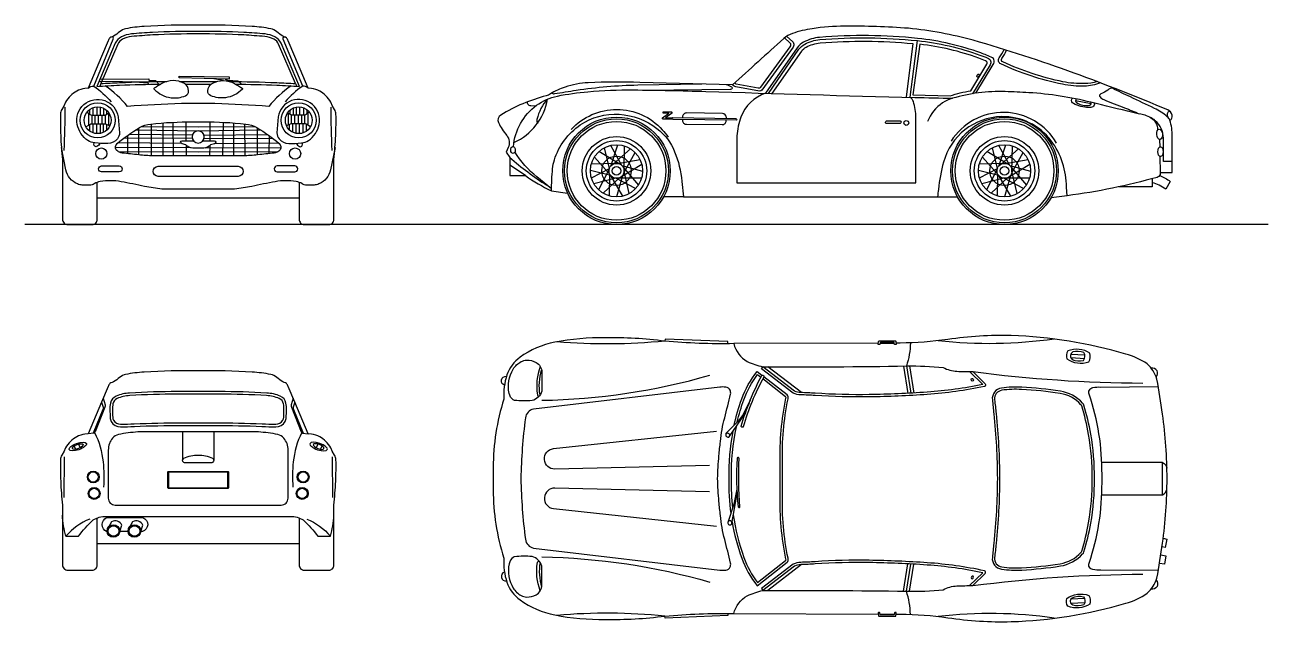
# Model space of a CAD drawing. Header units: millimetres. Extents: x -13 to 7860, y -184 to 3598.
import ezdxf

# ---------------------------------------------------------------- set-up
doc = ezdxf.new("R2010")
doc.units = ezdxf.units.MM

# ---------------------------------------------------------------- blocks, each defined once
blk = doc.blocks.new('AstonMartin_front')
at = {"color": 18, "true_color": 0x000000}
for points in [[(1388.4, 267.5), (1388.4, 33.1, 0.414214), (1421.5, 0), (1575.6, 0, 0.414214), (1608.6, 33.1), (1608.6, 412, 0.015644), (1620.1, 564.6, 0.01546), (1621.8, 699.1, 0.135164), (1613.2, 728.4), (1597.6, 753.5, 0.088024), (1589.1, 775.7, 0.126973), (1518.8, 845, 0.092635), (1466.4, 861.6), (1445.3, 863.6), (1445.3, 863.6), (1361, 1064), (1319.1, 1163.6, 0.083854), (1307.9, 1181.4, 0.163117), (1294.1, 1189.1, -0.08808), (1285.8, 1192.3, -0.044373), (1246.5, 1221, 0.132852), (1208.8, 1239.6, 0.032759), (1091.1, 1254.5, 0.017834), (749.3, 1263.1, 0.017834), (407.5, 1254.5, 0.032759), (289.8, 1239.6, 0.132852), (252, 1221, -0.044373), (212.8, 1192.3, -0.08808), (204.4, 1189.1, 0.163117), (190.7, 1181.4, 0.083854), (179.4, 1163.6), (137.5, 1064), (53.2, 863.6), (53.2, 863.6), (32.2, 861.6, 0.092635), (-20.2, 845, 0.126973), (-90.6, 775.7, 0.088024), (-99.1, 753.5), (-114.6, 728.4, 0.135164), (-123.3, 699.1, 0.01546), (-121.6, 564.6, 0.015644), (-110.1, 412), (-110.1, 33.1, 0.414214), (-77, 0), (77, 0, 0.414214), (110.1, 33.1), (110.1, 267.5)], [(53.2, 863.6, -0.203408), (87.5, 877), (211.4, 1174.1), (211.4, 1174.1, 0.255676), (210.3, 1184.1, 0.373959), (198.4, 1187.2)], [(985.6, 889.1, -0.007345), (1246.9, 882.4, -0.00602), (1391.5, 874.9), (1274, 1148, 0.180668), (1235.4, 1188.3, 0.082754), (1172.6, 1206.9, 0.00733), (1038.4, 1216.8, 0.013739), (749.3, 1223.1, 0.013739), (460.1, 1216.8, 0.00733), (325.9, 1206.9, 0.082754), (263.2, 1188.3, 0.180668), (224.5, 1148), (107.1, 874.9, -0.00602), (251.6, 882.4, -0.007345), (512.9, 889.1)], [(947.5, 906, -0.008419), (1247.6, 898.9, -0.004902), (1365.6, 893), (1258.8, 1141.4, 0.180775), (1228.2, 1173.5, 0.082403), (1170.9, 1190.5, 0.00731), (1037.5, 1200.3, 0.013749), (749.3, 1206.6, 0.013749), (461, 1200.3, 0.00731), (327.7, 1190.5, 0.082403), (270.4, 1173.5, 0.180775), (239.7, 1141.4), (132.9, 893, -0.004902), (251, 898.9, -0.008419), (551.1, 906)], [(1445.3, 863.6, 0.203408), (1411.1, 877), (1287.2, 1174.1), (1287.2, 1174.1, -0.255676), (1288.2, 1184.1, -0.373959), (1300.1, 1187.2)], [(87.5, 877, -0.063412), (198.5, 777.1, 0.458197)], [(1337.5, 878.1, 0.069601), (1196.4, 748.1, 0.011093), (855.5, 765.8, 0.014795), (749.3, 765.8, 0.014795), (643.1, 765.8, 0.011093), (302.2, 748.1, 0.069601), (161.1, 878.1)], [(1411.1, 877, 0.063412), (1300, 777.1, -0.458197)], [(-16.8, 633.5, -1.020481), (243, 681.8), (250.3, 580, -0.202805), (237.5, 542.3, -0.204936), (176.4, 513.7, -0.035573), (94.8, 516.7, -0.108812), (50.3, 531.7, -0.188522), (-16.8, 633.5, -12.991256)], [(1515.4, 633.5, 1.020481), (1255.6, 681.8), (1248.2, 580, 0.202805), (1261, 542.3, 0.204936), (1322.2, 513.7, 0.035573), (1403.7, 516.7, 0.108812), (1448.2, 531.7, 0.188522), (1515.4, 633.5, 12.991256)], [(-98.7, 468.8, 0.006526), (-92.3, 742.6, 20612.776053)], [(45.8, 712.5), (66.1, 696.7, 0.167178), (74.9, 693.6), (156.3, 693.6, 0.132597), (163.5, 695.6), (183.2, 707.1)], [(1452.7, 712.5), (1432.4, 696.7, -0.167178), (1423.6, 693.6), (1342.2, 693.6, -0.132597), (1335, 695.6), (1315.3, 707.1)], [(1597.2, 468.8, -0.006526), (1590.8, 742.6, -20612.776053)], [(38.8, 618.7), (66.5, 636.3, -0.142742), (74.2, 638.5), (157.1, 638.5, -0.107485), (163, 637.2), (189.7, 625.1)], [(1459.8, 618.7), (1432.1, 636.3, 0.142742), (1424.4, 638.5), (1341.5, 638.5, 0.107485), (1335.5, 637.2), (1308.9, 625.1)], [(356.5, 600.6), (749.3, 593.1, 1), (749.3, 516.3, 1), (749.3, 593.1), (1142.1, 600.6)], [(1615.6, 488.2), (1586.6, 346.4, -0.245192), (1514, 257, -0.093382), (1483.1, 250, -0.012136), (1436.4, 249.5, -0.139074), (1407.2, 258.2, 0.100338), (1369.8, 272.5, 0.087106), (1237.5, 271.5, 0.008384), (1088.8, 241.6, -0.03063), (979.2, 224.7), (749.3, 224.7), (519.3, 224.7, -0.03063), (409.8, 241.6, 0.008384), (261.1, 271.5, 0.087106), (128.8, 272.5, 0.100338), (91.4, 258.2, -0.139074), (62.1, 249.5, -0.012136), (15.5, 250, -0.093382), (-15.4, 257, -0.245192), (-88.1, 346.4), (-117, 488.2)], [(129.3, 514, -0.132636), (107.7, 494, -0.43397), (91.2, 499.8, -0.159478), (89.5, 517.4, -0.802072)], [(779.1, 530.5), (851.3, 530.5, -0.978642), (851.7, 512), (826.9, 505.2, -0.207272), (784.1, 483.9), (749.3, 483.9), (714.4, 483.9, -0.207272), (671.6, 505.2), (646.8, 512, -0.978642), (647.2, 530.5), (719.4, 530.5)], [(1369.2, 514, 0.132636), (1390.8, 494, 0.43397), (1407.4, 499.8, 0.159478), (1409.1, 517.4, 0.802072)], [(249.4, 333.5), (137.7, 333.5, -1), (137.7, 370.9), (249.4, 370.9, -1), (249.4, 333.5, -4.238586)], [(1249.1, 333.5), (1360.8, 333.5, 1), (1360.8, 370.9), (1249.1, 370.9, 1), (1249.1, 333.5, 4.238586)]]:
    blk.add_lwpolyline(points, format="xyb", dxfattribs=at)
for points in [[(120.9, 907.1), (419.4, 904.1)], [(132.9, 893), (125.6, 876)], [(126.3, 919.5), (437.5, 922.7), (437.9, 904.5)], [(324.1, 905.1), (427.3, 896.5), (436.9, 887.9)], [(504.6, 884.2), (481.2, 909.2), (437.7, 910.1)], [(627.9, 939.9), (945.2, 935.1), (944.7, 920.4), (628.1, 929.2), (628.4, 939.9)], [(631.3, 906.2), (749.3, 906.2), (867.3, 906.2)], [(667.7, 889.6), (749.3, 889.6), (830.9, 889.6)], [(909.5, 911.6), (848.5, 923.1)], [(920.2, 921.1), (937.6, 914.5), (1001.2, 910.2), (1024.5, 888.6)], [(1365.6, 893), (1373, 876)], [(61.5, 727.9), (61.5, 700.3)], [(82.8, 739.6), (82.8, 693.6)], [(107.4, 744.9), (107.4, 693.6)], [(128.2, 743.6), (128.2, 693.6)], [(148.6, 737), (148.6, 693.6)], [(169.2, 723.3), (169.2, 698.9)], [(1329.4, 723.3), (1329.4, 698.9)], [(1350, 737), (1350, 693.6)], [(1370.3, 743.6), (1370.3, 693.6)], [(1391.1, 744.9), (1391.1, 693.6)], [(1415.8, 739.6), (1415.8, 693.6)], [(1437.1, 727.9), (1437.1, 700.3)], [(55.7, 704.8), (55.7, 629.5)], [(64, 590.9), (64, 634.7)], [(76, 693.6), (76, 638.5)], [(85.1, 580.1), (85.1, 638.5)], [(95.6, 693.6), (95.6, 638.5)], [(108, 575.7), (108, 638.5)], [(115.1, 693.6), (115.1, 638.5)], [(129.6, 577.3), (129.6, 638.5)], [(139.1, 693.6), (139.1, 638.5)], [(149.2, 583.9), (149.2, 638.5)], [(160.2, 694.2), (160.2, 638.2)], [(170.2, 598.2), (170.2, 634)], [(180.5, 705.4), (180.5, 629.3)], [(452.8, 435.2), (453.4, 637)], [(524.8, 643.5), (524.8, 434.7)], [(592.3, 434.7), (590.1, 647.6)], [(674.1, 530.5), (673.4, 650.4)], [(824.5, 530.5), (825.2, 650.4)], [(906.3, 434.7), (908.5, 647.6)], [(973.7, 643.5), (973.7, 434.7)], [(1045.8, 435.2), (1045.2, 637)], [(1318.1, 705.4), (1318.1, 629.3)], [(1328.3, 598.2), (1328.3, 634)], [(1338.3, 694.2), (1338.3, 638.2)], [(1349.3, 583.9), (1349.3, 638.5)], [(1359.4, 693.6), (1359.4, 638.5)], [(1369, 577.3), (1369, 638.5)], [(1383.4, 693.6), (1383.4, 638.5)], [(1390.6, 575.7), (1390.6, 638.5)], [(1402.9, 693.6), (1402.9, 638.5)], [(1413.4, 580.1), (1413.4, 638.5)], [(1422.5, 693.6), (1422.5, 638.5)], [(1434.6, 590.9), (1434.6, 634.7)], [(1442.8, 704.8), (1442.8, 629.5)], [(300.7, 563.7), (301, 448.9)], [(712.5, 565.9), (311.2, 571.1)], [(372.9, 441.3), (373.6, 610.8)], [(392.8, 621.1), (749.3, 618.1), (1105.7, 621.1)], [(786, 565.9), (1187.4, 571.1)], [(1125.7, 441.3), (1125, 610.8)], [(1197.9, 563.7), (1197.6, 448.9)], [(703.8, 485.4), (225.7, 488.2)], [(642.9, 513.1), (241.5, 518.1)], [(712.3, 544.1), (277.9, 547)], [(674.7, 434.7), (674.2, 502.3)], [(786.2, 544.1), (1220.6, 547)], [(794.7, 485.4), (1272.9, 488.2)], [(823.9, 434.7), (824.3, 502.3)], [(855.6, 513.1), (1257, 518.1)], [(241.9, 462.4), (749.3, 460.1), (1256.6, 462.4)], [(1388.4, 167.6), (749.3, 167.6), (110.1, 167.6)]]:
    blk.add_lwpolyline(points, dxfattribs=at)
for points in [[(469.7, 857.7, 0.174231), (577.3, 803.1, 0.131427), (668.7, 815.6, 0.301574), (688.8, 845.8, 0.28258), (658.4, 895.6, 0.118612), (591.3, 911.6, 0.129008), (519, 892.5, 0.016968), (470.3, 862.8, 0.465894)], [(1028.9, 857.7, -0.174231), (921.2, 803.1, -0.131427), (829.9, 815.6, -0.301574), (809.7, 845.8, -0.28258), (840.2, 895.6, -0.118612), (907.2, 911.6, -0.129008), (979.6, 892.5, -0.016968), (1028.3, 862.8, -0.465894)], [(749.3, 434.7), (463.8, 434.7, -0.015051), (372.9, 441.3, -0.002758), (268.4, 452.6, -0.078409), (250.1, 457.6, -0.135029), (230.9, 473.6, -0.386588), (236.1, 513.5, -0.044762), (378.2, 613.5, -0.104506), (448.4, 636.4, -0.026841), (715.6, 650.8), (749.3, 650.8), (782.9, 650.8, -0.026841), (1050.2, 636.4, -0.104506), (1120.4, 613.5, -0.044762), (1262.4, 513.5, -0.386588), (1267.6, 473.6, -0.135029), (1248.5, 457.6, -0.078409), (1230.1, 452.6, -0.002758), (1125.7, 441.3, -0.015051), (1034.7, 434.7)], [(749.3, 304.9), (495.7, 304.9, -1), (495.7, 368.8), (749.3, 368.8), (1002.8, 368.8, -1), (1002.8, 304.9)]]:
    blk.add_lwpolyline(points, format="xyb", close=True, dxfattribs=at)
for centre, radius in [((112.6, 660.3), 111.3), ((112.6, 660.3), 84.7), ((1386, 660.3), 111.3), ((1386, 660.3), 84.7), ((136, 449.3), 35.7), ((1362.5, 449.3), 35.7)]:
    blk.add_circle(centre, radius, dxfattribs=at)
blk = doc.blocks.new('AstonMartin_side')
at = {"color": 18, "true_color": 0x000000}
for points in [[(3496.9, 660.3, 0.340035), (3511.3, 692.3, 0.233536), (3483.2, 726.4, 0.010957), (2890.6, 959.3, 0.017357), (2250.5, 1167, 0.04143), (1842.1, 1242.7, 0.019698), (1436.9, 1255.8, 0.035044), (1232.4, 1240, 0.043764), (1106.6, 1209.9, 0.103578), (1051.3, 1177.6, 0.000314), (727.6, 884.6), (141.3, 899.8, 0.022512), (-186.4, 897.7, 0.065313), (-333, 870.7, 0.062799), (-425.9, 827.2, -0.060856), (-452.4, 814.6, 0.080286), (-739.1, 692.6, 0.404729), (-754.6, 645.1, 0.058367), (-702.9, 564.7, -0.284474), (-692.6, 487.3), (-706, 457.4), (-683.6, 425.3), (-683.6, 310.4), (-584.3, 310.4, 0.040515), (-419.9, 213, -0.014844), (-412, 353, -0.055105), (-400.9, 409, -0.167528), (-236.6, 630.7, -0.168206), (9.5, 698.2, -0.148404), (248.9, 608, -0.133405), (360.5, 461.4, -0.071816), (406.9, 273.5), (416.6, 174.6), (290, 174.5)], [(1070.1, 1192.2), (1109.2, 1157.6, -0.150589), (1114.2, 1149.4, -0.196216), (1110.7, 1124.1), (912.3, 851.5, -0.260578), (897.1, 844.6), (748.3, 872.5, -0.173771), (727.6, 884.6, 0.044111)], [(1056.5, 1182.1), (1091, 1151.6, -0.299364), (1091.2, 1125.5), (904.5, 869, -0.289433), (889.2, 862.9), (751.4, 888.7, -0.173771), (740.3, 895.2, -0.173771)], [(2268.8, 831.6), (2377.6, 1012.9, 0.233774), (2382.8, 1045.9, 0.213541), (2373.3, 1056.6, 0.019552), (2299.1, 1086.8, 0.060862), (1899.5, 1178.5, 0.046856), (1278.7, 1185, 0.097966), (1177.7, 1154.9, 0.12016), (1136.2, 1118.1), (937, 831.1, 0.226626), (780.6, 680.8, 0.073898), (754.9, 561.3), (754.9, 263.9), (1888.4, 263.9), (1888.4, 676.2, 0.077988), (1872.4, 778.3, 0.1572), (1852.6, 805.8), (1898, 1164.3)], [(954.1, 830.6), (1147.9, 1109.9, -0.12016), (1184.4, 1142.2, -0.097883), (1280, 1170.8, -0.046849), (1898, 1164.3, -0.060862), (2294.2, 1073.3, -0.013027), (2343.2, 1054.1, -0.136126), (2361.5, 1036.8, -0.174221), (2359.3, 1010.5), (2247.7, 828.4)], [(979.1, 829.8), (1165.2, 1097.9, -0.12016), (1194.2, 1123.6, -0.097749), (1281.8, 1149.9, -0.044838), (1869.7, 1146.1), (1826.8, 806.5)], [(3056.8, 897, -0.089751), (2956.7, 875.7, -0.058503), (2816.4, 887.9, -0.058057), (2426, 1017.1, -0.478286), (2416.3, 1056.2, 0.059799), (2446.9, 1108.5, -0.655512)], [(3036.4, 904.8, -0.07379), (2956.2, 892.3, -0.058503), (2819.8, 904.1, -0.057141), (2438.8, 1029.4, -0.476557), (2432.8, 1050.7, 0.057904), (2462.7, 1103.6)], [(531.9, 889.7), (127.3, 882, 0.033499), (-262.6, 848.4, 0.001656), (-401, 826.6, -0.294051), (-416.1, 833.2, -1.864875)], [(177.1, 851.6), (712.2, 856.4, 0.095029), (722.7, 858.5, 0.624379), (723.4, 869.2, 0.044282), (687.8, 885.6)], [(-660.1, 493.1, -0.215708), (-513.6, 754.9, -0.109578), (-381.2, 813.6, -0.028124), (-188.6, 841.3, -0.023894), (99.1, 852.5, -0.005853), (558.5, 842.9, 0.001929), (1881.5, 805.1, 0.000349), (2120.9, 799.4, 0.000349)], [(-656.9, 519.4, 0.249202), (-443.5, 794.6, 0.133093), (-511.1, 665.8, 0.164291), (-508.4, 640.4)], [(3512.1, 399.7), (3456.2, 399.7), (3456.2, 546.1, 0.21977), (3404.7, 657.4, 0.124801), (3328.9, 694.7, -0.005693), (3262.1, 709.7, -0.003455), (2997.2, 774.1, 0.046117), (2604.3, 834.8, 0.0072), (2453.3, 841.8, 0.079887), (2120.9, 799.4, 0.072064), (2057.4, 770.2, 0.159872), (1961.9, 652, 5.609785)], [(3017.2, 769.1, -0.411907), (3008.3, 746.1, -0.108668), (2982.3, 740.7, -0.119951), (2885.9, 765.5, -0.378697), (2875.5, 793.5, -0.232472), (2882.1, 799.6, -0.145909)], [(2904.2, 795.2, 0.469683), (2905.9, 772.3, 0.218451), (2989.8, 756.5, 0.499944), (2997.2, 774.1, -1.739795)], [(3435.1, 328.7), (3512.1, 328.7), (3512.1, 558.7, 0.074477), (3496.9, 660.3, 0.10611), (3479.9, 682.6, 0.084298), (3399.9, 735.6, -0.003431), (3247.2, 808, -0.011588), (3132.7, 862.7, 0.216649), (3118.9, 861.5, 0.037086), (3104, 851.6, -0.080193), (3059.2, 827, 0.541995), (3054.6, 808.1, 0.102419), (3078.8, 791.2, 0.009122), (3210.5, 738.6, -0.021507), (3303.3, 700.3)], [(-519.4, 750.6), (-548.9, 750.8, -0.264653), (-568.7, 762.3, -0.165072), (-571.6, 776.9, -0.34118)], [(-293.9, 601.9, -0.442558), (282.8, 600.5, -0.035999), (318.9, 554.3, 0.533201)], [(345, 668.2), (286, 668.2, -0.414214), (283.8, 670.4), (283.8, 673.8, -0.235575), (284.6, 675.5), (324.4, 705.5), (289.3, 705.5, -0.414214), (287.1, 707.7), (287.1, 711.4, -0.414214), (289.3, 713.6), (340.3, 713.6, -0.414214), (342.5, 711.4), (342.5, 705, -0.243703), (341.6, 703.2), (302.7, 675.7), (345.8, 675.7)], [(2779.9, 514.9, 0.565039), (2110.8, 527, 1.807829)], [(3489.6, 672.4, -0.24877), (3485.5, 712.4, -0.491225), (3498.3, 715.9, -0.093325)], [(752.9, 659.9), (350.5, 665, -0.970834), (350.3, 677.8), (747.6, 670.6, -0.604915), (752.9, 659.9, 1.950973)], [(410.5, 664.2), (410.4, 660.2, 0.414214), (435.6, 634.6), (662.3, 632.6, 0.414214), (687.9, 657.7), (688, 660.7)], [(688.1, 671.7), (688.1, 677.2, 0.412064), (663.2, 702.8), (436.4, 706.5, 0.416366), (410.6, 681.4), (410.6, 676.7)], [(1703.2, 657.4), (1788.5, 657.4, -0.618445), (1789.1, 639.4), (1702.3, 639.4, -0.696378), (1697.4, 652.7, -0.017009), (1703.2, 657.4, -0.331611)], [(2846, 182.2), (2841.5, 236.5, 0.163809), (2744.9, 530.7, 0.243104), (2430.8, 683.1, 0.331546), (2063.2, 394.6, 0.039633), (2030.9, 222.7, -0.003471), (2025.4, 174.8), (2152.4, 174.8)], [(3369.2, 680.8, -0.296411), (3418.7, 596.6, -63.6249)], [(-683.6, 425.3, 0.038066), (-448.7, 249.3, -5.88122)], [(-419.5, 225.2), (-511.8, 301.4, -0.081108), (-650.5, 459.4, -0.41864)], [(3434.1, 430.8), (3435.1, 328.7), (3434.8, 316.1, -0.284819), (3416.1, 298.9, -0.034858), (2846, 182.2), (2744.3, 170)], [(3432.4, 310.5, -0.055024), (3499.3, 272.8), (3470.4, 223, 0.108364), (3384.8, 264.4, -8.490056)]]:
    blk.add_lwpolyline(points, format="xyb", dxfattribs=at)
blk.add_lwpolyline([(2236.6, 846), (2337.5, 1014.7, 0.457882), (2330.2, 1036.9, 0.01169), (2287.1, 1053.6, 0.058208), (1913.2, 1141.5), (1869.5, 821.9), (2104.7, 814.1, -0.057631)], format="xyb", close=True, dxfattribs=at)
for points in [[(2997.9, 763.5), (2899.7, 783.4)], [(-52.6, 354), (-83.5, 486.6)], [(-44.1, 369.9), (0.2, 505.1)], [(26.4, 373.5), (-43.3, 501.3)], [(-29.1, 382.2), (80.8, 479.9)], [(72.8, 195.6), (40.1, 337.1), (43.6, 497.3)], [(2404.4, 354), (2373.4, 486.6)], [(2412.8, 369.9), (2457.1, 505.1)], [(2483.3, 373.5), (2413.6, 501.3)], [(2427.8, 382.2), (2537.7, 479.9)], [(2529.7, 195.6), (2497, 337.1), (2500.5, 497.3)], [(3432.1, 538.7), (3432.4, 490.8)], [(-43.8, 309.9), (-147.5, 427.4)], [(12.8, 383.1), (-118.4, 462.3)], [(-1.1, 387.1), (141.9, 411.2)], [(36.8, 322.4), (111.3, 455.2)], [(2413.1, 309.9), (2309.4, 427.4)], [(2469.7, 383.1), (2338.5, 462.3)], [(2455.8, 387.1), (2598.8, 411.2)], [(2493.7, 322.4), (2568.2, 455.2)], [(-584.3, 310.4), (-683.6, 376.9)], [(32.9, 179.8), (-43.8, 309.9), (-172.4, 341.4)], [(-10.8, 387.4), (-167.2, 381.5)], [(-166.3, 295.6), (-52.6, 354), (-121.2, 220.5)], [(-91.6, 198.1), (14.3, 297.8), (152.4, 382.7)], [(-51.1, 180.8), (-49.2, 318.1)], [(-13.7, 389.3), (-14.8, 389.3), (-14.8, 387.8), (-13.7, 387.8)], [(-13.5, 387.8), (-13.5, 389.3), (-12.5, 389.3), (-12.5, 387.8)], [(-13.5, 388.5), (-12.5, 388.5)], [(-11, 388.5), (-10.8, 388.5)], [(-10.5, 388.5), (-9.6, 388.5)], [(-9.3, 389.3), (-9.3, 387.8), (-8.4, 387.8)], [(-6.1, 389.3), (-7, 389.3), (-7, 387.8), (-6.1, 387.8)], [(-5.9, 389.3), (-5.9, 387.8)], [(-5.1, 389.3), (-5.9, 388.5), (-5.1, 387.8)], [(-3.5, 389.3), (-4.3, 389.3), (-4.3, 387.8), (-3.5, 387.8)], [(-0.6, 387.8), (-0.6, 389.3), (-1.3, 388.6), (-1.9, 389.3), (-1.9, 387.8)], [(26.4, 373.5), (158, 338.2)], [(33.3, 364.8), (131.2, 249.8)], [(2413.1, 309.9), (2284.5, 341.4)], [(2446.1, 387.4), (2289.8, 381.5)], [(2290.6, 295.6), (2404.4, 354), (2335.7, 220.5)], [(2365.3, 198.1), (2471.2, 297.8), (2609.3, 382.7)], [(2405.8, 180.8), (2407.7, 318.1)], [(2483.3, 373.5), (2614.9, 338.2)], [(2490.2, 364.8), (2588.1, 249.8)], [(113.8, 227.6), (-12.2, 292.9), (-150.1, 257.2)], [(30.5, 311.3), (-6.7, 174.9)], [(151.6, 294.6), (-0.2, 293.2)], [(2570.7, 227.6), (2444.7, 292.9), (2306.8, 257.2)], [(2489.8, 179.8), (2413.1, 309.9)], [(2487.4, 311.3), (2450.2, 174.9)], [(2608.5, 294.6), (2456.8, 293.2)], [(3384.8, 290.3), (3384.8, 238.5), (3172.9, 239)], [(-419.9, 213), (-316.9, 199.3)], [(416.6, 174.6), (2025.4, 174.8)]]:
    blk.add_lwpolyline(points, dxfattribs=at)
for points in [[(-12.3, 389.3), (-11.5, 389.3), (-11.4, 389.2), (-11.4, 387.9), (-11.5, 387.8), (-12.3, 387.8)], [(-10.5, 389.3), (-9.6, 389.3), (-9.6, 387.8), (-10.5, 387.8)], [(-8.1, 389.3), (-7.2, 389.3), (-7.2, 387.8), (-8.1, 387.8)], [(-4.8, 387.8), (-4.7, 387.8), (-4.7, 387.9), (-4.8, 387.9)], [(-3.1, 389.3), (-2.3, 389.3), (-2.3, 387.8), (-3.1, 387.8)]]:
    blk.add_lwpolyline(points, close=True, dxfattribs=at)
for centre, radius in [((-7.2, 340.1), 340.2), ((-7.2, 340.1), 329.3), ((-7.2, 340.1), 312.7), ((1827.9, 643.2), 15), ((2449.7, 340.1), 340.2), ((2449.7, 340.1), 329.3), ((2449.7, 340.1), 312.7), ((-7.2, 340.1), 217.1), ((2449.7, 340.1), 217.1), ((-7.2, 340.1), 191.4), ((-7.2, 340.1), 165.2), ((2449.7, 340.1), 191.4), ((2449.7, 340.1), 165.2), ((-7.2, 340.1), 93.4), ((2449.7, 340.1), 93.4), ((-7.2, 340.1), 47.4), ((-7.2, 340.1), 27.4), ((2449.7, 340.1), 47.4), ((2449.7, 340.1), 27.4)]:
    blk.add_circle(centre, radius, dxfattribs=at)
for centre, major_axis, ratio in [((2282.4, 942.9), (-6.24, -8.81), 0.584893), ((3431.7, 571.5), (2.7, -32.8), 0.539068), ((-662.9, 471.6), (0.4, -22), 0.667929), ((3437.2, 461.2), (0, -30.9), 0.542941)]:
    blk.add_ellipse(centre, major_axis=major_axis, ratio=ratio, dxfattribs=at)
blk = doc.blocks.new('AstonMartin_Rear')
at = {"color": 18, "true_color": 0x000000}
for points in [[(1388.4, 331.3), (1388.4, 33.1, 0.414214), (1421.5, 0), (1575.6, 0, 0.414214), (1608.6, 33.1), (1608.6, 412, 0.015644), (1620.1, 564.6, 0.01546), (1621.8, 699.1, 0.135164), (1613.2, 728.4), (1597.6, 753.5, 0.088024), (1589.1, 775.7, 0.126973), (1518.8, 845, 0.092635), (1466.4, 861.6), (1445.3, 863.6), (1445.3, 863.6), (1361, 1064), (1319.1, 1163.6, 0.083854), (1307.9, 1181.4, 0.163117), (1294.1, 1189.1, -0.08808), (1285.8, 1192.3, -0.044373), (1246.5, 1221, 0.132852), (1208.8, 1239.6, 0.032759), (1091.1, 1254.5, 0.017834), (749.3, 1263.1, 0.017834), (407.5, 1254.5, 0.032759), (289.8, 1239.6, 0.132852), (252, 1221, -0.044373), (212.8, 1192.3, -0.08808), (204.4, 1189.1, 0.163117), (190.7, 1181.4, 0.083854), (179.4, 1163.6), (137.5, 1064), (53.2, 863.6), (53.2, 863.6), (32.2, 861.6, 0.092635), (-20.2, 845, 0.126973), (-90.6, 775.7, 0.088024), (-99.1, 753.5), (-114.6, 728.4, 0.135164), (-123.3, 699.1, 0.01546), (-121.6, 564.6, 0.015644), (-110.1, 412), (-110.1, 33.1, 0.414214), (-77, 0), (77, 0, 0.414214), (110.1, 33.1), (110.1, 331.3)], [(148.5, 1090.3), (159.8, 1046.2, -0.15813), (159, 1032.7), (97, 875.5, -0.269206), (88.3, 868.7), (53.2, 863.6)], [(137.5, 1064), (147, 1033.2, -0.175646), (146.3, 1018.2), (83.7, 868)], [(1350, 1090.3), (1338.7, 1046.2, 0.15813), (1339.5, 1032.7), (1401.6, 875.5, 0.269206), (1410.3, 868.7), (1445.3, 863.6)], [(1361, 1064), (1351.5, 1033.2, 0.175646), (1352.2, 1018.2), (1414.8, 868)], [(93.5, 870.9, -0.09114), (147.1, 685.6, -0.042188), (149.6, 525.9, -957.20103)], [(1405, 870.9, 0.09114), (1351.4, 685.6, 0.042188), (1349, 525.9, 957.20103)], [(-88.3, 215.7), (-88.3, 215.7, -0.055977), (-110.1, 348.7, -6.393151)], [(62.3, 322.8, 0.125596), (-88.3, 215.7), (-9.4, 215.7, -0.034973), (83.8, 318.2, -0.155726), (166, 340), (166, 340), (749.3, 340), (1332.5, 340), (1332.5, 340, -0.155726), (1414.8, 318.2, -0.034973), (1507.9, 215.7), (1586.8, 215.7)], [(172.8, 244.7), (169.1, 244.7, -0.63458), (169.5, 333.4), (398.8, 333.4, -0.721792), (396.1, 244.7), (385.4, 244.7), (399.5, 285.3, 0.444298), (334.1, 306.8), (313.5, 272)], [(1436.2, 322.8, -0.125596), (1586.8, 215.7), (1586.8, 215.7, 0.055977), (1608.6, 348.7)], [(305.8, 244.7), (252.4, 244.7), (266.5, 285.3, 0.444298), (201, 306.8), (180.5, 272)]]:
    blk.add_lwpolyline(points, format="xyb", dxfattribs=at)
for points in [[(749.3, 1130.9), (615.9, 1130.9, 0.014733), (314.9, 1122, 0.085401), (229.4, 1102.1, 0.25143), (193.2, 1057.2, 0.056766), (190.1, 1014.1, -0.007321), (191.3, 968, 0.13042), (198.6, 941.6, 0.265355), (257.3, 907.9, 0.016055), (345.5, 910.5, -0.009962), (642.5, 916.4), (749.3, 916.4), (856.1, 916.4, -0.009962), (1153, 910.5, 0.016055), (1241.2, 907.9, 0.265355), (1299.9, 941.6, 0.13042), (1307.2, 968, -0.007321), (1308.5, 1014.1, 0.056766), (1305.3, 1057.2, 0.25143), (1269.1, 1102.1, 0.085401), (1183.6, 1122, 0.014733), (882.6, 1130.9)], [(749.3, 1114.4), (615.9, 1114.4, 0.014733), (315.9, 1105.5, 0.085401), (235.8, 1086.8, 0.25143), (209.5, 1054.1, 0.056766), (206.6, 1014.8, -0.007321), (207.8, 968.1, 0.13042), (212.9, 949.9, 0.265355), (257.3, 924.4, 0.016088), (344.7, 927, -0.009968), (642.5, 932.9), (749.3, 932.9), (856.1, 932.9, -0.009968), (1153.9, 927, 0.016088), (1241.2, 924.4, 0.265355), (1285.6, 949.9, 0.13042), (1290.7, 968.1, -0.007321), (1291.9, 1014.8, 0.056766), (1289.1, 1054.1, 0.25143), (1262.7, 1086.8, 0.085401), (1182.7, 1105.5, 0.014733), (882.6, 1114.4)], [(749.3, 875.5), (374.5, 875.5, 0.014805), (368, 875.3, 0.036165), (244.9, 859.1, 0.159781), (207.1, 836.7, 0.17511), (179.8, 761), (179.8, 456.2, 0.414214), (223.9, 412.1), (749.3, 412.1), (1274.6, 412.1, 0.414214), (1318.7, 456.2), (1318.7, 761, 0.17511), (1291.4, 836.7, 0.159781), (1253.7, 859.1, 0.036165), (1130.5, 875.3, 0.014805), (1124, 875.5)], [(749.3, 680.6), (663, 680.6, -0.171249), (656.1, 683.1, -0.264145), (650.5, 697.1, -0.247987), (658.9, 708.7, -0.118184), (749.3, 729.1, -0.118184), (839.6, 708.7, -0.247987), (848, 697.1, -0.264145), (842.5, 683.1, -0.171249), (835.6, 680.6)], [(749.3, 517.2), (562.6, 517.2, -0.414214), (557.1, 522.7), (557.1, 620.5, -0.414214), (562.6, 626), (749.3, 626), (935.9, 626, -0.414214), (941.5, 620.5), (941.5, 522.7, -0.414214), (935.9, 517.2)], [(749.3, 621.5), (565.7, 621.5, 0.414214), (561.3, 617), (561.3, 525.6, 0.414214), (565.7, 521.2), (749.3, 521.2), (932.9, 521.2, 0.414214), (937.3, 525.6), (937.3, 617, 0.414214), (932.9, 621.5)]]:
    blk.add_lwpolyline(points, format="xyb", close=True, dxfattribs=at)
for points in [[(650.5, 875.5), (650.4, 696.2)], [(848, 875.5), (848.1, 696.2)], [(-9.4, 798.1), (2.7, 775.7)], [(1507.9, 798.1), (1495.8, 775.7)], [(-99.1, 717.1), (-101.5, 460.2)], [(-24.8, 766), (-35.9, 786.2)], [(1523.3, 766), (1534.5, 786.2)], [(1597.7, 717.1), (1600, 460.2)], [(1388.4, 167.6), (749.3, 167.6), (110.1, 167.6)]]:
    blk.add_lwpolyline(points, dxfattribs=at)
for centre, radius in [((85, 590.2), 37.7), ((85, 590.2), 32.2), ((1413.5, 590.2), 37.7), ((1413.5, 590.2), 32.2), ((90.6, 486.4), 37.7), ((90.6, 486.4), 32.2), ((1407.9, 486.4), 37.7), ((1407.9, 486.4), 32.2), ((212.6, 248.2), 39.9), ((212.6, 248.2), 33.7), ((345.6, 248.2), 39.9), ((345.6, 248.2), 33.7)]:
    blk.add_circle(centre, radius, dxfattribs=at)
for major_axis, ratio in [((54.8, 19.2), 0.362338), ((33.8, 12.7), 0.366644)]:
    blk.add_ellipse((-13.5, 782.8), major_axis=major_axis, ratio=ratio, dxfattribs=at)
at = {"color": 18, "true_color": 0x000000, "extrusion": (0, 0, -1)}
for major_axis, ratio in [((-54.8, 19.2), 0.362338), ((-33.8, 12.7), 0.366644)]:
    blk.add_ellipse((1512.1, 782.8), major_axis=major_axis, ratio=ratio, dxfattribs=at)
blk = doc.blocks.new('AstonMartin_Plan')
at = {"color": 18, "true_color": 0x000000}
for points in [[(2438.1, 857.9), (1523.3, 854.6, -0.027459), (1086.2, 870.3, 0.038466), (708.8, 891.1, 0.052583), (390, 863.2, 0.108047), (169.5, 768, 0.157497), (87.1, 656.2, 0.097134), (67.3, 503.6, 0.077129), (0, 69.9), (0, 0), (0, -69.9, 0.077129), (67.3, -503.6, 0.097134), (87.1, -656.2, 0.157497), (169.5, -768, 0.108047), (390, -863.2, 0.052583), (708.8, -891.1, 0.038466), (1086.2, -870.3, -0.027459), (1523.3, -854.6), (2438.1, -857.9)], [(1484.8, 854.1), (1485.3, 867.6), (1088.7, 883.4), (1086.2, 870.3, -0.045578), (403.7, 865.8)], [(2551.7, -858.3), (2576.8, -858.4, -0.0356), (2878.9, -881, 0.042435), (3280, -905.6, 0.063575), (4005.4, -788.9, 0.088543), (4141.7, -725.7, 0.135573), (4203, -630.1, 0.009575), (4238.7, -408.6, 0.034789), (4267, 0, 0.034789), (4238.7, 408.6, 0.009575), (4203, 630.1, 0.135573), (4141.7, 725.7, 0.088543), (4005.4, 788.9, 0.063575), (3280, 905.6, 0.042435), (2878.9, 881, -0.0356), (2576.8, 858.4), (2551.7, 858.3)], [(3553.1, 883.8, -0.065277), (2817.8, 873, -17.271891)], [(1523.3, 854.6, 0.211003), (1609, 741.3, 0.045511), (1707.5, 708.1, 0.005156), (2617.8, 713.2, -0.029051), (2850.1, 703.4, 0.114489), (2936.4, 679.5, 0.011914), (3037.1, 677.7), (3115.3, 601, -0.610555), (3109.9, 583.5, -0.03526), (2748.9, 532.9, -0.013238), (2381.3, 517.3, -0.020985), (2038.2, 526.2, 0.011223), (1947.1, 530.4, -0.104548), (1900.3, 541.4), (1698.3, 696), (1707.5, 708.1)], [(2642, 859.6, -0.072474), (2616.7, 713.2), (2644.1, 540.8)], [(3778.3, 794.3, 0.240875), (3638.5, 808.4, 0.219814), (3631.8, 758.5, 0.236384), (3771.8, 739.8, 0.185107), (3778.3, 794.3, -2.178908)], [(3739.3, 798.3, 0.149755), (3669.7, 801.7, 0.503801), (3666.2, 754.4, 0.165803), (3737.2, 747.9, 0.35857), (3739.3, 798.3, 1.148156)], [(307.3, 674.1), (307.3, 553.8, -0.266909), (246.4, 493.7, -0.050958), (135, 495.2, -0.1349), (126.9, 498.5, -0.176768), (100.7, 539.5, -0.195605), (126.7, 693.3, -0.127307), (176, 740.5, -0.122099), (211.1, 750.1, -0.130286), (270.9, 735.8, -0.278846), (307.3, 674.1, -188.117602)], [(297.7, 710, 0.134278), (279.7, 530.9, 0.371236), (290.6, 521.8, -2.476004)], [(71.4, 591.9, -0.934425), (84.4, 647.8, 0.512128)], [(296.7, 530.2, -0.112932), (306.1, 687.6, -0.749399)], [(307.5, 495.8, 0.06591), (1372.5, 655.3, -0.14109)], [(1512.6, -273.4, 0.042727), (1573.4, -504.1, 0.083751), (1672, -678.7), (1860.7, -529.5, 0.341314), (1866.9, -504.8, -0.056806), (1831.3, -100.5), (1831.3, 0), (1831.3, 100.5, -0.056806), (1866.9, 504.8, 0.341314), (1860.7, 529.5), (1714.3, 645.2)], [(1520.2, -229.7, 0.051116), (1586.8, -499.2, 0.077693), (1674.3, -658.5), (1851.8, -518.2, 0.389649), (1853.2, -509.6, -0.057055), (1817, -100.4), (1817, 0), (1817, 100.4, -0.057055), (1853.2, 509.6, 0.389649), (1851.8, 518.2), (1707.6, 632.2)], [(1525.6, 339.1, -0.030737), (1573.4, 504.1, -0.083751), (1672, 678.7), (1701.8, 655.1)], [(1544.7, 358.2, -0.027044), (1586.8, 499.2, -0.077693), (1674.3, 658.5), (1694.6, 642.5)], [(3016.4, 677.7), (3099.9, 596.1, -0.034567), (2747.9, 547.2, -0.013238), (2381.1, 531.6, -0.020985), (2039.1, 540.5, 0.011223), (1947.4, 544.7, -0.100862), (1907.8, 553.8), (1707.5, 708.1)], [(3037.1, 677.7, 0.031428), (4113.5, 604.9, 0.002365)], [(4198.4, 643.4, 0.744371), (4166.6, 699.2, 8.783996)], [(4211.4, -582.7), (3847, -579.9, -0.058549), (3796.2, -576.1, -0.455193), (3773.1, -534.7, 0.084558), (3855, -25.2), (3855, 25.2, 0.084558), (3773.1, 534.7, -0.455193), (3796.2, 576.1, -0.058549), (3847, 579.9), (4211.4, 582.7)], [(1627.8, 495.8), (1583.1, 406.8), (1552.8, 366.3), (1476.7, 289.9, 0.722266), (1490.6, 262.2, 0.207495), (1493.6, 264.1), (1596.1, 412.5)], [(1537.8, 328, 0.060709), (1507.5, 0, 0.034368), (1514.9, -186.8)], [(1368.8, 83.6), (390.3, 60.1, -0.954504), (381.2, 189.8), (1413.6, 300.1)], [(1498.2, 270.6, 0.802748), (1472.1, 280.8, -4.200293)], [(1517.1, 298.1, 0.053611), (1492.3, 0, 0.039428), (1504.4, -219.9)], [(4238.6, 102.1, -0.233826), (4266.3, 65.6, 10.545773)], [(1368.8, -83.6), (390.3, -60.1, 0.954504), (381.2, -189.8), (1413.6, -300.1)], [(1542.5, -66.1), (1522.6, -162.6), (1486.3, -276.9, 0.985353), (1510.6, -285), (1543.9, -94.2)], [(4238.6, -102.1, 0.233826), (4266.3, -65.6, -10.545773)], [(1511.6, -279, 0.575613), (1488.1, -271.1, 107.34986)], [(307.3, -674.1), (307.3, -553.8, 0.266909), (246.4, -493.7, 0.050958), (135, -495.2, 0.1349), (126.9, -498.5, 0.176768), (100.7, -539.5, 0.195605), (126.7, -693.3, 0.127307), (176, -740.5, 0.122099), (211.1, -750.1, 0.130286), (270.9, -735.8, 0.278846), (307.3, -674.1, 188.117602)], [(297.7, -710, -0.134278), (279.7, -530.9, -0.371236), (290.6, -521.8, 2.476004)], [(296.7, -530.2, 0.112932), (306.1, -687.6, 0.749399)], [(307.5, -495.8, -0.06591), (1372.5, -655.3, 0.14109)], [(1523.3, -854.6, -0.211003), (1609, -741.3, -0.045511), (1707.5, -708.1, -0.005156), (2617.8, -713.2, 0.029051), (2850.1, -703.4, -0.114489), (2936.4, -679.5, -0.011914), (3037.1, -677.7), (3115.3, -601, 0.610555), (3109.9, -583.5, 0.03526), (2748.9, -532.9, 0.013238), (2381.3, -517.3, 0.020985), (2038.2, -526.2, -0.011223), (1947.1, -530.4, 0.104548), (1900.3, -541.4), (1698.3, -696), (1707.5, -708.1)], [(3016.4, -677.7), (3099.9, -596.1, 0.034567), (2747.9, -547.2, 0.013238), (2381.1, -531.6, 0.020985), (2039.1, -540.5, -0.011223), (1947.4, -544.7, 0.100862), (1907.8, -553.8), (1707.5, -708.1)], [(2642, -859.6, 0.072474), (2616.7, -713.2), (2644.1, -540.8)], [(71.4, -591.9, 0.934425), (84.4, -647.8, -0.512128)], [(3037.1, -677.7, -0.031428), (4113.5, -604.9, -0.002365)], [(4198.4, -643.4, -0.744371), (4166.6, -699.2, -8.783996)], [(3778.3, -794.3, -0.240875), (3638.5, -808.4, -0.219814), (3631.8, -758.5, -0.236384), (3771.8, -739.8, -0.185107), (3778.3, -794.3, 2.178908)], [(3739.3, -798.3, -0.149755), (3669.7, -801.7, -0.503801), (3666.2, -754.4, -0.165803), (3737.2, -747.9, -0.35857), (3739.3, -798.3, -1.148156)], [(1484.8, -854.1), (1485.3, -867.6), (1088.7, -883.4), (1086.2, -870.3, 0.045578), (403.7, -865.8)], [(3553.1, -883.8, 0.065277), (2817.8, -873, 17.271891)]]:
    blk.add_lwpolyline(points, format="xyb", dxfattribs=at)
for points in [[(2437, 852.4), (2440.2, 869.1, -0.359789), (2443.5, 871.8), (2547.1, 871.8, -0.377471), (2550.3, 868.9), (2552.5, 852.2, -0.451937), (2549.2, 848.5), (2543.5, 848.5, -0.368566), (2540.3, 851.3), (2538.9, 859.9, 0.368566), (2535.6, 862.7), (2454, 862.7, 0.352874), (2450.8, 860.1), (2448.8, 851.1, -0.352874), (2445.6, 848.5), (2440.3, 848.5, -0.470817)], [(1569.8, 332.5, -0.044886), (1700.1, 653.3, -0.484185), (1706.9, 654.7), (1712.7, 649.7, -0.374309), (1713.2, 642.3, 0.060333), (1583.3, 326.8, -0.293568), (1581.6, 325.2, -0.313539), (1570, 330.8, -0.20537)], [(1421.2, 0, -0.018913), (1429.5, 145.1, -0.002445), (1438.3, 234.1, -0.037171), (1465.6, 385.4, 0.005146), (1502.7, 535.3, 0.171101), (1500.2, 559.3, 0.258155), (1472.5, 579.1, 0.058185), (1435, 579), (255, 439.4, 0.322786), (203.4, 384.3, 0.027707), (175.2, 0, 0.027707), (203.4, -384.3, 0.322786), (255, -439.4), (1435, -579, 0.058185), (1472.5, -579.1, 0.258155), (1500.2, -559.3, 0.171101), (1502.7, -535.3, 0.005146), (1465.6, -385.4, -0.037171), (1438.3, -234.1, -0.002445), (1429.5, -145.1, -0.018913)], [(3807.1, 0, 0.044708), (3784.2, 282.4, 0.033847), (3740, 464.1, 0.107879), (3732.5, 477.2, 0.172051), (3591.4, 553.3, 0.024836), (3346.6, 578.8, 0.048759), (3218.5, 573.3, 0.405123), (3160.6, 498.7, -0.002102), (3169.9, 410.3, -0.023157), (3192.4, 0, -0.023157), (3169.9, -410.3, -0.002102), (3160.6, -498.7, 0.405123), (3218.5, -573.3, 0.048759), (3346.6, -578.8, 0.024836), (3591.4, -553.3, 0.172051), (3732.5, -477.2, 0.107879), (3740, -464.1, 0.033847), (3784.2, -282.4, 0.044708)], [(3792.8, 0, 0.044702), (3770, 279.9, 0.033847), (3726.4, 459.8, 0.107879), (3721.9, 467.6, 0.172051), (3589.3, 539.1, 0.024836), (3345.8, 564.5, 0.048759), (3220.5, 559.1, 0.405123), (3174.8, 500.2, -0.002102), (3184.2, 411.7, -0.023166), (3206.8, 0, -0.023166), (3184.2, -411.7, -0.002102), (3174.8, -500.2, 0.405123), (3220.5, -559.1, 0.048759), (3345.8, -564.5, 0.024836), (3589.3, -539.1, 0.172051), (3721.9, -467.6, 0.107879), (3726.4, -459.8, 0.033847), (3770, -279.9, 0.044702)], [(1543.7, 128.8, 0.040349), (1550.9, -178.8, 0.384079), (1555.3, -182.8), (1558.7, -182.8, 0.380237), (1561.8, -178.7, -0.027512), (1556.5, 128.7, 0.414352), (1551.7, 133), (1548.1, 133, 0.397123)], [(2437, -852.4), (2440.2, -869.1, 0.359789), (2443.5, -871.8), (2547.1, -871.8, 0.377471), (2550.3, -868.9), (2552.5, -852.2, 0.451937), (2549.2, -848.5), (2543.5, -848.5, 0.368566), (2540.3, -851.3), (2538.9, -859.9, -0.368566), (2535.6, -862.7), (2454, -862.7, -0.352874), (2450.8, -860.1), (2448.8, -851.1, 0.352874), (2445.6, -848.5), (2440.3, -848.5, 0.470817)]]:
    blk.add_lwpolyline(points, format="xyb", close=True, dxfattribs=at)
for points in [[(2450.3, 858), (2539.2, 858.3)], [(3658.4, 788.5), (3746.2, 784)], [(2597.4, 712.9), (2626.2, 539.9)], [(2635.7, 713.4), (2663.5, 541.9)], [(3744.2, 758.9), (3658.7, 764.4)], [(1952.5, 544.6), (1738.3, 707.9)], [(3853.7, -102.1), (4238.6, -102.1), (4238.6, 0), (4238.6, 102.1), (3853.7, 102.1)], [(4242.8, -377.9), (4266.1, -382.8), (4255.1, -435.3), (4235.2, -432.4)], [(1952.5, -544.6), (1738.3, -707.9)], [(2597.4, -712.9), (2626.2, -539.9)], [(2635.7, -713.4), (2663.5, -541.9)], [(4227.8, -482), (4260.2, -488.1), (4250, -542.4), (4219, -537.4)], [(3658.4, -788.5), (3746.2, -784)], [(3744.2, -758.9), (3658.7, -764.4)], [(2450.3, -858), (2539.2, -858.3)]]:
    blk.add_lwpolyline(points, dxfattribs=at)
blk.add_ellipse((3033.5, 625.8), major_axis=(4.88, -7.5), ratio=0.732071, dxfattribs=at)
at = {"color": 18, "true_color": 0x000000, "extrusion": (0, 0, -1)}
blk.add_ellipse((3033.5, -625.8), major_axis=(4.88, 7.5), ratio=0.732071, dxfattribs=at)

msp = doc.modelspace()

# ---------------------------------------------------------------- linework, layer by layer
at = {"color": 18, "true_color": 0x000000}
msp.add_lwpolyline([(7860.1, 2333.5), (-12.8, 2333.5)], dxfattribs=at)

# ---------------------------------------------------------------- block references
for name, p in [('AstonMartin_front', (335.5, 2333.5)), ('AstonMartin_side', (3741.1, 2333.5)), ('AstonMartin_Plan', (2953.1, 724.9)), ('AstonMartin_Rear', (335.5, 144.9))]:
    msp.add_blockref(name, p)

doc.saveas('drawing.dxf')
